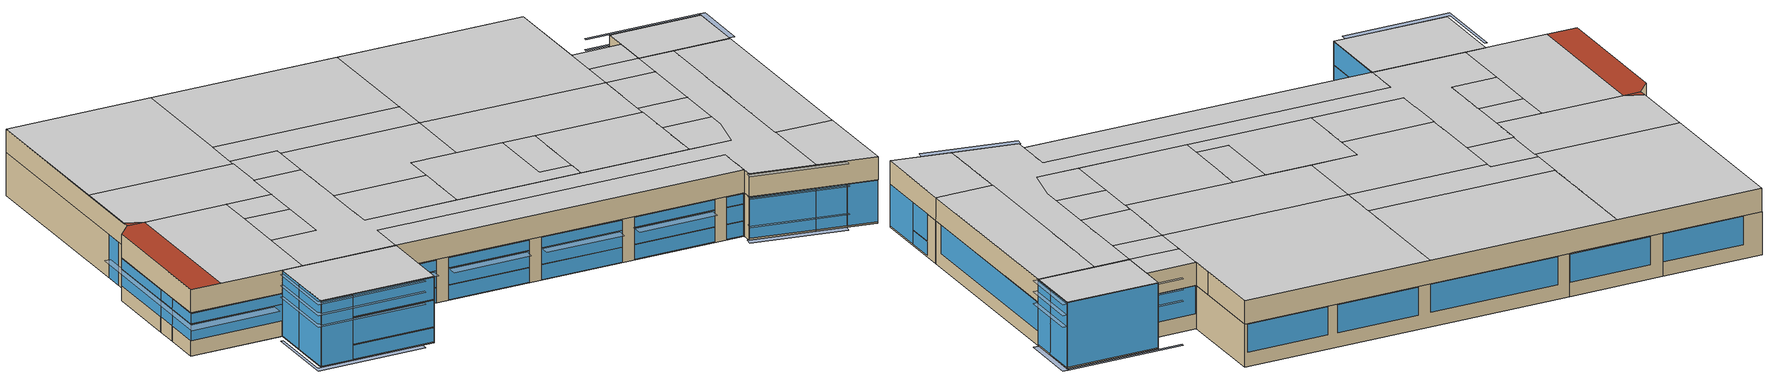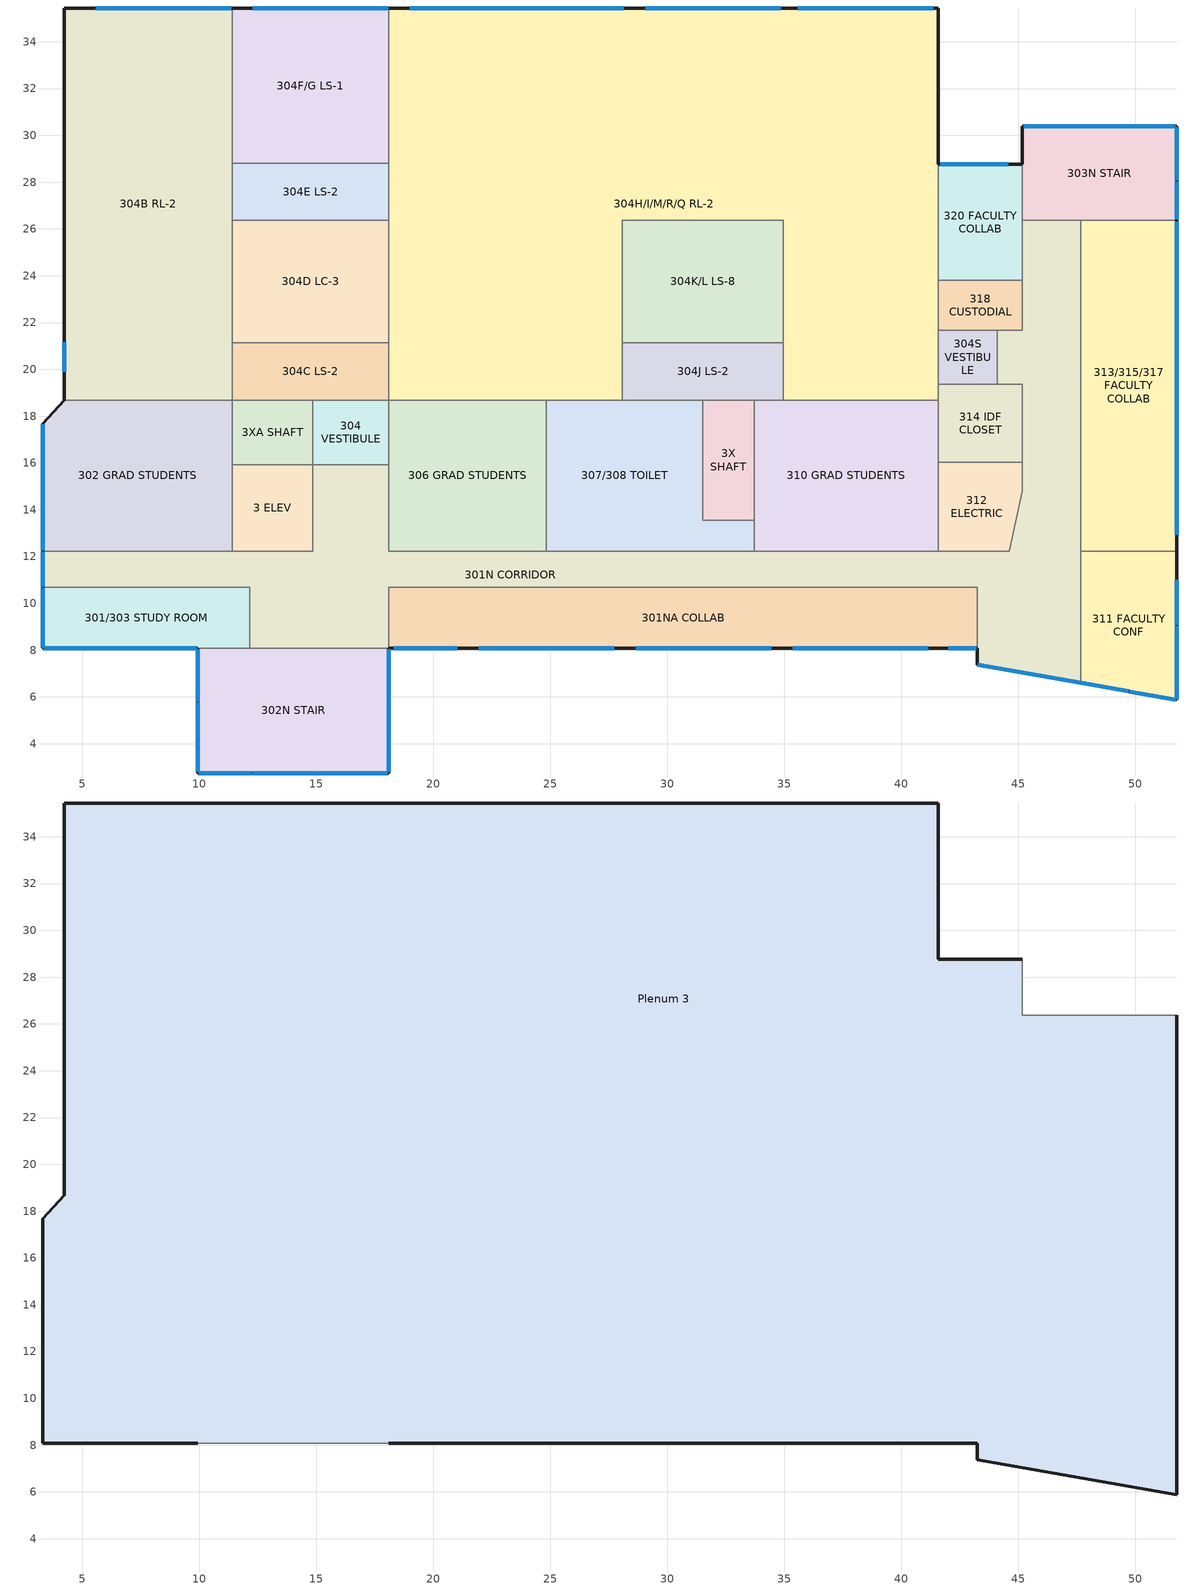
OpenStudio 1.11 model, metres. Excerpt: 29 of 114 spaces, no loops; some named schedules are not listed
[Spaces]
302N STAIR
 floor to 202N STAIR: 9.93,8.09 18.11,8.09 18.11,2.75 9.93,2.75 z9.96
 wall outside: 9.93,8.09 9.93,2.75 18.11,2.75 18.11,8.09 z9.96:14.63
 wall to 301N CORRIDOR: 18.11,8.09 12.17,8.09 z9.96:13
 wall to 301/303 STUDY ROOM: 12.17,8.09 9.93,8.09 z9.96:13
 wall to Plenum 3: 18.11,8.09 9.93,8.09 z13:14.63
 window: 9.93,5.75 9.93,2.8 / 9.98,2.75 12.22,2.75 z10.01:14.58; 18.11,2.8 18.11,8.04 / 12.27,2.75 18.06,2.75 z11.07:12.95
 window (GL-2 Curtain Wall -Frit): 12.27,2.75 18.06,2.75 / 18.11,2.8 18.11,8.04 z10.01:11.02; 18.11,2.8 18.11,8.04 / 12.27,2.75 18.06,2.75 z13:14.58; 9.93,8.04 9.93,5.8 z10.01:14.58
 ceiling to 402N STAIR: 18.11,2.75 18.11,8.09 9.93,8.09 9.93,2.75 z14.63
311 FACULTY CONF
 floor to Plenum 2: 51.77,12.24 51.77,5.88 47.68,6.6 47.68,12.24 z9.96
 wall outside: 47.68,6.6 51.77,5.88 51.77,12.24 z9.96:13
 wall to 313/315/317 FACULTY COLLAB: 51.77,12.24 47.68,12.24 z9.96:13
 wall to 301N CORRIDOR: 47.68,12.24 47.68,6.6 z9.96:13
 window (GL-2 Curtain Wall -Frit): 51.77,5.9 51.77,9.03 z10.06:12.98; 51.77,9.08 51.77,11.01 z10.06:11.02; 49.77,6.23 51.74,5.88 z10.07:12.98
 window: 47.68,6.6 49.72,6.24 z10.07:12.98; 51.77,9.08 51.77,11.01 z11.07:12.98
301/303 STUDY ROOM
 floor to Plenum 2: 12.17,10.68 12.17,8.09 3.33,8.09 3.33,10.68 z9.96
 wall outside: 3.33,10.68 3.33,8.09 9.93,8.09 z9.96:13
 wall to 301N CORRIDOR: 12.17,8.09 12.17,10.68 3.33,10.68 z9.96:13
 window: 3.36,8.09 9.9,8.09 / 3.33,10.65 3.33,8.11 z11.05:12.22
 window (GL-2 Curtain Wall -Frit): 3.36,8.09 9.9,8.09 / 3.33,10.65 3.33,8.11 z12.24:12.95
301N CORRIDOR
 floor to Plenum 2: 18.11,15.93 18.11,12.24 43.26,12.24 43.26,10.68 18.11,10.68 18.11,8.09 12.17,8.09 12.17,10.68 3.33,10.68 3.33,12.24 14.85,12.24 14.85,15.93 z9.96; 47.68,26.38 47.68,6.6 43.26,7.38 43.26,12.24 44.63,12.24 45.18,14.8 45.18,19.37 44.11,19.37 44.11,21.68 45.18,21.68 45.18,26.38 z9.96
 wall outside: 43.26,8.09 43.26,7.38 47.68,6.6 / 3.33,12.24 3.33,10.68 z9.96:13
 wall to 303N STAIR: 47.68,26.38 45.18,26.38 z9.96:13
 wall to 313/315/317 FACULTY COLLAB: 47.68,12.24 47.68,26.38 z9.96:13
 wall to 301NA COLLAB: 18.11,8.09 18.11,10.68 43.26,10.68 43.26,8.09 z9.96:13
 wall to 3 ELEV: 14.85,15.93 14.85,12.24 11.41,12.24 z9.96:13
 wall to 304 VESTIBULE: 18.11,15.93 14.85,15.93 z9.96:13
 wall to 306 GRAD STUDENTS: 24.84,12.24 18.11,12.24 18.11,15.93 z9.96:13
 wall to 307/308 TOILET: 33.72,12.24 24.84,12.24 z9.96:13
 wall to 312 ELECTRIC: 45.18,16.02 45.18,14.8 44.63,12.24 41.58,12.24 z9.96:13
 wall to 314 IDF CLOSET: 44.11,19.37 45.18,19.37 45.18,16.02 z9.96:13
 wall to 304S VESTIBULE: 44.11,21.68 44.11,19.37 z9.96:13
 wall to 320 FACULTY COLLAB: 45.18,26.38 45.18,23.81 z9.96:13
 wall to 318 CUSTODIAL: 45.18,23.81 45.18,21.68 44.11,21.68 z9.96:13
 wall to 302 GRAD STUDENTS: 11.41,12.24 3.33,12.24 z9.96:13
 wall to 310 GRAD STUDENTS: 41.58,12.24 33.72,12.24 z9.96:13
 window: 43.28,7.37 47.68,6.6 z10.07:12.98; 3.33,12.21 3.33,10.71 z11.05:12.22
 window (GL-2 Curtain Wall -Frit): 3.33,12.21 3.33,10.71 z12.24:12.95
301NA COLLAB
 floor to Plenum 2: 43.26,10.68 43.26,8.09 18.11,8.09 18.11,10.68 z9.96
 wall outside: 18.11,8.09 43.26,8.09 z9.96:13
 window (GL-2 Curtain Wall -Frit): 18.32,8.09 21.03,8.09 / 21.95,8.09 27.74,8.09 / 28.65,8.09 34.45,8.09 / 35.36,8.09 41.15,8.09 / 42.01,8.09 43.2,8.09 z9.98:11.02; 18.32,8.09 21.03,8.09 / 21.95,8.09 27.74,8.09 / 28.65,8.09 34.45,8.09 / 35.36,8.09 41.15,8.09 / 42.01,8.09 43.2,8.09 z12.24:12.95
 window: 42.01,8.09 43.2,8.09 / 35.36,8.09 41.15,8.09 / 28.65,8.09 34.45,8.09 / 21.95,8.09 27.74,8.09 / 18.32,8.09 21.03,8.09 z11.05:12.22
302 GRAD STUDENTS
 floor to Plenum 2: 11.41,18.69 11.41,12.24 3.33,12.24 3.33,17.69 4.24,18.69 z9.96
 wall outside: 4.24,18.69 3.33,17.69 3.33,12.24 z9.96:13
 wall to 304B RL-2: 11.41,18.69 4.24,18.69 z9.96:13
 wall to 3 ELEV: 11.41,12.24 11.41,15.93 z9.96:13
 wall to 3XA SHAFT: 11.41,15.93 11.41,18.69 z9.96:13
 window (GL-2 Curtain Wall -Frit): 3.33,17.65 3.33,12.26 z12.24:12.95
 window: 3.33,17.65 3.33,12.26 z11.05:12.22
3 ELEV
 floor to Plenum 2: 11.41,15.93 14.85,15.93 14.85,12.24 11.41,12.24 z9.96
 wall to 3XA SHAFT: 14.85,15.93 11.41,15.93 z9.96:13
306 GRAD STUDENTS
 floor to Plenum 2: 24.84,18.69 24.84,12.24 18.11,12.24 18.11,18.69 z9.96
 wall to 304 VESTIBULE: 18.11,18.69 18.11,15.93 z9.96:13
 wall to 304H/I/M/R/Q RL-2: 24.84,18.69 18.11,18.69 z9.96:13
 wall to 307/308 TOILET: 24.84,12.24 24.84,18.69 z9.96:13
307/308 TOILET
 floor to Plenum 2: 31.52,18.69 31.52,13.56 33.72,13.56 33.72,12.24 24.84,12.24 24.84,18.69 z9.96
 wall to 3X SHAFT: 33.72,13.56 31.52,13.56 31.52,18.69 z9.96:13
 wall to 310 GRAD STUDENTS: 33.72,12.24 33.72,13.56 z9.96:13
 wall to 304J LS-2: 31.52,18.69 28.08,18.69 z9.96:13
 wall to 304H/I/M/R/Q RL-2: 28.08,18.69 24.84,18.69 z9.96:13
3X SHAFT
 floor to Plenum 2: 33.72,18.69 33.72,13.56 31.52,13.56 31.52,18.69 z9.96
 wall to 304J LS-2: 33.72,18.69 31.52,18.69 z9.96:13
 wall to 310 GRAD STUDENTS: 33.72,13.56 33.72,18.69 z9.96:13
310 GRAD STUDENTS
 floor to Plenum 2: 41.58,18.69 41.58,12.24 33.72,12.24 33.72,18.69 z9.96
 wall to 304J LS-2: 34.97,18.69 33.72,18.69 z9.96:13
 wall to 312 ELECTRIC: 41.58,12.24 41.58,16.02 z9.96:13
 wall to 304H/I/M/R/Q RL-2: 41.58,18.69 34.97,18.69 z9.96:13
 wall to 314 IDF CLOSET: 41.58,16.02 41.58,18.69 z9.96:13
313/315/317 FACULTY COLLAB
 floor to Plenum 2: 51.77,26.38 51.77,12.24 47.68,12.24 47.68,26.38 z9.96
 wall outside: 51.77,12.24 51.77,26.38 z9.96:13
 wall to 303N STAIR: 51.77,26.38 47.68,26.38 z9.96:13
 window: 51.77,12.94 51.77,26.32 z10.97:12.95
304 VESTIBULE
 floor to Plenum 2: 18.11,18.69 18.11,15.93 14.85,15.93 14.85,18.69 z9.96
 wall to 304C LS-2: 18.11,18.69 14.85,18.69 z9.96:13
 wall to 3XA SHAFT: 14.85,18.69 14.85,15.93 z9.96:13
304B RL-2
 floor to Plenum 2: 11.41,35.44 11.41,18.69 4.24,18.69 4.24,35.44 z9.96
 wall outside: 11.41,35.44 4.24,35.44 4.24,18.69 z9.96:13
 wall to 304F/G LS-1: 11.41,28.8 11.41,35.44 z9.96:13
 wall to 304E LS-2: 11.41,26.38 11.41,28.8 z9.96:13
 wall to 304D LC-3: 11.41,21.14 11.41,26.38 z9.96:13
 wall to 304C LS-2: 11.41,18.69 11.41,21.14 z9.96:13
 window: 4.24,21.16 4.24,19.91 z9.97:12.99
 window (GL-1A Curtain Wall -North): 11.38,35.44 5.59,35.44 z10.97:12.95
304C LS-2
 floor to Plenum 2: 18.11,21.14 18.11,18.69 11.41,18.69 11.41,21.14 z9.96
 wall to 304H/I/M/R/Q RL-2: 18.11,18.69 18.11,21.14 z9.96:13
 wall to 3XA SHAFT: 11.41,18.69 14.85,18.69 z9.96:13
 wall to 304D LC-3: 18.11,21.14 11.41,21.14 z9.96:13
304J LS-2
 floor to Plenum 2: 34.97,21.14 34.97,18.69 28.08,18.69 28.08,21.14 z9.96
 wall to 304H/I/M/R/Q RL-2: 34.97,18.69 34.97,21.14 / 28.08,21.14 28.08,18.69 z9.96:13
 wall to 304K/L LS-8: 34.97,21.14 28.08,21.14 z9.96:13
304D LC-3
 floor to Plenum 2: 18.11,26.38 18.11,21.14 11.41,21.14 11.41,26.38 z9.96
 wall to 304E LS-2: 18.11,26.38 11.41,26.38 z9.96:13
 wall to 304H/I/M/R/Q RL-2: 18.11,21.14 18.11,22.06 18.11,26.38 z9.96:13
304K/L LS-8
 floor to Plenum 2: 34.97,26.38 34.97,21.14 28.08,21.14 28.08,26.38 z9.96
 wall to 304H/I/M/R/Q RL-2: 34.97,21.14 34.97,26.38 28.08,26.38 28.08,21.14 z9.96:13
304E LS-2
 floor to Plenum 2: 18.11,28.8 18.11,26.38 11.41,26.38 11.41,28.8 z9.96
 wall to 304H/I/M/R/Q RL-2: 18.11,26.38 18.11,28.8 z9.96:13
 wall to 304F/G LS-1: 18.11,28.8 11.41,28.8 z9.96:13
303N STAIR
 floor to 203N STAIR: 51.77,30.39 51.77,26.38 45.18,26.38 45.18,30.39 z9.96
 wall outside: 51.77,26.38 51.77,30.39 45.18,30.39 45.18,28.76 z9.96:14.63
 wall to Plenum 3: 45.18,28.76 45.18,26.38 51.77,26.38 z13:14.63
 wall to 320 FACULTY COLLAB: 45.18,28.76 45.18,26.38 z9.96:13
 window: 51.72,30.39 45.23,30.39 / 51.77,28.08 51.77,30.34 z10.06:14.58
 window (GL-2 Curtain Wall -Frit): 51.77,26.41 51.77,28.03 z10.06:14.58
 ceiling to 403N STAIR: 51.77,26.38 51.77,30.39 45.18,30.39 45.18,26.38 z14.63
304F/G LS-1
 floor to Plenum 2: 18.11,35.44 18.11,28.8 11.41,28.8 11.41,35.44 z9.96
 wall outside: 18.11,35.44 11.41,35.44 z9.96:13
 wall to 304H/I/M/R/Q RL-2: 18.11,28.8 18.11,35.44 z9.96:13
 window (GL-1A Curtain Wall -North): 18.09,35.44 12.3,35.44 z10.97:12.95
304H/I/M/R/Q RL-2
 floor to Plenum 2: 41.58,35.44 41.58,18.69 34.97,18.69 34.97,26.38 28.08,26.38 28.08,18.69 18.11,18.69 18.11,35.44 z9.96
 wall outside: 41.58,28.76 41.58,35.44 18.11,35.44 z9.96:13
 wall to 320 FACULTY COLLAB: 41.58,23.81 41.58,28.76 z9.96:13
 wall to 318 CUSTODIAL: 41.58,21.68 41.58,23.81 z9.96:13
 wall to 304S VESTIBULE: 41.58,19.37 41.58,21.68 z9.96:13
 wall to 314 IDF CLOSET: 41.58,18.69 41.58,19.37 z9.96:13
 window (GL-1A Curtain Wall -North): 41.37,35.44 35.58,35.44 z10.96:12.94; 34.85,35.44 29.06,35.44 / 28.14,35.44 19,35.44 z10.97:12.95
320 FACULTY COLLAB
 floor to Plenum 2: 45.18,28.76 45.18,23.81 41.58,23.81 41.58,28.76 z9.96
 wall outside: 45.18,28.76 41.58,28.76 z9.96:13
 wall to 318 CUSTODIAL: 41.58,23.81 45.18,23.81 z9.96:13
 window (GL-1A Curtain Wall -North): 44.57,28.76 41.68,28.76 z11.02:12.99
314 IDF CLOSET
 floor to Plenum 2: 45.18,19.37 45.18,16.02 41.58,16.02 41.58,19.37 z9.96
 wall to 312 ELECTRIC: 41.58,16.02 45.18,16.02 z9.96:13
 wall to 304S VESTIBULE: 44.11,19.37 41.58,19.37 z9.96:13
318 CUSTODIAL
 floor to Plenum 2: 45.18,23.81 45.18,21.68 41.58,21.68 41.58,23.81 z9.96
 wall to 304S VESTIBULE: 41.58,21.68 44.11,21.68 z9.96:13
304S VESTIBULE
 floor to Plenum 2 (ExtSlabCarpet 4in ClimateZone 1-8): 44.11,21.68 44.11,19.37 41.58,19.37 41.58,21.68 z9.96
312 ELECTRIC
 floor to Plenum 2: 45.18,16.02 45.18,14.8 44.63,12.24 41.58,12.24 41.58,16.02 z9.96
3XA SHAFT
 floor to Plenum 2: 14.85,18.69 14.85,15.93 11.41,15.93 11.41,18.69 z9.96
Plenum 3
 floor to 301/303 STUDY ROOM: 12.17,10.68 12.17,8.09 3.33,8.09 3.33,10.68 z13
 floor to 318 CUSTODIAL: 45.18,23.81 45.18,21.68 41.58,21.68 41.58,23.81 z13
 floor to 302 GRAD STUDENTS: 11.41,18.69 11.41,12.24 3.33,12.24 3.33,17.69 4.24,18.69 z13
 floor to 306 GRAD STUDENTS: 24.84,18.69 24.84,12.24 18.11,12.24 18.11,18.69 z13
 floor to 301N CORRIDOR: 47.68,26.38 47.68,6.6 43.26,7.38 43.26,10.68 18.11,10.68 18.11,8.09 12.17,8.09 12.17,10.68 3.33,10.68 3.33,12.24 14.85,12.24 14.85,15.93 18.11,15.93 18.11,12.24 44.63,12.24 45.18,14.8 45.18,19.37 44.11,19.37 44.11,21.68 45.18,21.68 45.18,26.38 z13
 floor to 310 GRAD STUDENTS: 41.58,18.69 41.58,12.24 33.72,12.24 33.72,18.69 z13
 floor to 304E LS-2: 18.11,28.8 18.11,26.38 11.41,26.38 11.41,28.8 z13
 floor to 3XA SHAFT: 14.85,18.69 14.85,15.93 11.41,15.93 11.41,18.69 z13
 floor to 304C LS-2: 18.11,21.14 18.11,18.69 11.41,18.69 11.41,21.14 z13
 floor to 304F/G LS-1: 11.41,35.44 18.11,35.44 18.11,28.8 11.41,28.8 z13
 floor to 301NA COLLAB: 43.26,10.68 43.26,8.09 18.11,8.09 18.11,10.68 z13
 floor to 304S VESTIBULE: 44.11,21.68 44.11,19.37 41.58,19.37 41.58,21.68 z13
 floor to 314 IDF CLOSET: 45.18,19.37 45.18,16.02 41.58,16.02 41.58,19.37 z13
 floor to 304H/I/M/R/Q RL-2: 41.58,35.44 41.58,18.69 34.97,18.69 34.97,26.38 28.08,26.38 28.08,18.69 18.11,18.69 18.11,35.44 z13
 floor to 3X SHAFT: 33.72,18.69 33.72,13.56 31.52,13.56 31.52,18.69 z13
 floor to 311 FACULTY CONF: 51.77,12.24 51.77,5.88 47.68,6.6 47.68,12.24 z13
 floor to 304K/L LS-8: 34.97,26.38 34.97,21.14 28.08,21.14 28.08,26.38 z13
 floor to 320 FACULTY COLLAB: 45.18,28.76 45.18,23.81 41.58,23.81 41.58,28.76 z13
 floor to 304B RL-2: 11.41,35.44 11.41,18.69 4.24,18.69 4.24,35.44 z13
 floor to 307/308 TOILET: 31.52,18.69 31.52,13.56 33.72,13.56 33.72,12.24 24.84,12.24 24.84,18.69 z13
 floor to 304D LC-3: 18.11,26.38 18.11,21.14 11.41,21.14 11.41,26.38 z13
 floor to 312 ELECTRIC: 45.18,16.02 45.18,14.8 44.63,12.24 41.58,12.24 41.58,16.02 z13
 floor to 304J LS-2: 34.97,21.14 34.97,18.69 28.08,18.69 28.08,21.14 z13
 floor to 313/315/317 FACULTY COLLAB: 51.77,26.38 51.77,12.24 47.68,12.24 47.68,26.38 z13
 floor to 304 VESTIBULE: 18.11,18.69 18.11,15.93 14.85,15.93 14.85,18.69 z13
 floor to 3 ELEV: 14.85,15.93 14.85,12.24 11.41,12.24 11.41,15.93 z13
 wall outside: 18.11,8.09 43.26,8.09 43.26,7.38 51.77,5.88 51.77,12.24 51.77,26.38 / 45.18,28.76 41.58,28.76 41.58,30.39 41.58,35.44 4.24,35.44 4.24,18.69 3.33,17.69 3.33,8.09 9.93,8.09 z13:14.63
 ceiling to 401A COLLABORATION: 43.26,8.09 43.26,10.68 18.11,10.68 18.11,8.09 z14.63
 ceiling to 404B/D/E LS-3: 28.17,26.85 28.17,35.44 14.68,35.44 14.68,26.85 z14.63
 ceiling to 402 GRAD STUDENTS: 14.68,18.69 14.68,24.04 4.24,24.04 4.24,19.19 5.53,18.69 z14.63
 ceiling to 411 FACULTY CONFERENCE: 51.77,5.88 51.77,12.24 47.68,12.24 47.68,6.6 z14.63
 ceiling to 4 ELEV: 14.68,12.46 14.68,16.15 11.41,16.15 11.41,12.46 z14.63
 ceiling to 401N CORRIDOR: 47.68,6.6 47.68,26.38 45.18,26.38 45.18,15.03 44.63,12.46 18.11,12.46 18.11,21.14 14.68,21.14 14.68,12.46 11.41,12.46 11.41,8.09 18.11,8.09 18.11,10.68 43.26,10.68 43.26,7.38 z14.63
 ceiling to 4XX SHAFT: 45.18,19.6 45.18,24.04 41.58,24.04 41.58,19.6 z14.63
 ceiling to 406 KITCHENETTE: 24.82,12.46 24.82,16.69 18.11,16.69 18.11,12.46 z14.63
 ceiling to 4XA SHAFT: 14.68,16.15 14.68,18.69 11.41,18.69 11.41,16.15 z14.63
 ceiling to 409 WORK ROOM: 41.58,12.46 41.58,18.92 33.79,18.92 33.79,12.46 z14.63
 ceiling to 401 MULTIPURPOSE ROOM: 5.53,8.09 11.41,8.09 11.41,18.69 5.53,18.69 z14.63
 ceiling to 548/49/52 FACULTY COLLABORATION: 51.77,12.24 51.77,26.38 47.68,26.38 47.68,12.24 z14.63
 ceiling to 404K VESTIBULE: 45.18,24.04 45.18,26.38 41.58,26.38 41.58,24.04 z14.63
 ceiling to 407/408 TOILET: 33.79,12.46 33.79,13.79 31.44,13.79 31.44,18.92 24.82,18.92 24.82,12.46 z14.63
 ceiling to 414 IDF CLOSET: 45.18,16.25 45.18,19.6 41.58,19.6 41.58,16.25 z14.63
 ceiling to 404 VESTIBULE: 18.11,21.14 18.11,24.47 14.68,24.47 14.68,21.14 z14.63
 ceiling to 404C LS-2: 28.17,24.04 28.17,26.85 14.68,26.85 14.68,24.47 18.11,24.47 18.11,24.04 z14.63
 ceiling to 404A LAB: 14.68,24.04 14.68,35.44 4.24,35.44 4.24,24.04 z14.63
 ceiling to 404F/H/405 LS-4/5/6: 24.82,16.69 24.82,18.92 28.17,18.92 28.17,24.04 18.11,24.04 18.11,16.69 z14.63
 ceiling to 4XB SHAFT: 33.79,13.79 33.79,18.92 31.44,18.92 31.44,13.79 z14.63
 ceiling to 404I/J RL-3: 41.58,24.04 41.58,35.44 28.17,35.44 28.17,24.04 z14.63
 ceiling to 409B GRAD STUDENTS: 41.58,18.92 41.58,24.04 28.17,24.04 28.17,18.92 z14.63
 ceiling to 412 ELECTRIC: 44.63,12.46 45.18,15.03 45.18,16.25 41.58,16.25 41.58,12.46 z14.63
 ceiling to 403N STAIR: 45.18,26.38 45.18,28.76 41.58,28.76 41.58,26.38 z14.63
 roof outside: 5.53,18.69 4.24,19.19 4.24,18.69 z14.63; 3.33,8.09 5.53,8.09 5.53,18.69 4.24,18.69 3.33,17.69 z14.63
shading: 17.26,2.28 17.26,2.71 9.68,2.71 9.68,7.47 9.49,7.47 9.49,2.28 z9.96; 17.26,2.28 17.26,2.71 9.68,2.71 9.68,7.47 9.49,7.47 9.49,2.28 z13.04; 17.26,2.28 17.26,2.71 9.68,2.71 9.68,7.47 9.49,7.47 9.49,2.28 z13.87; 17.26,2.28 17.26,2.71 9.68,2.71 9.68,7.47 9.49,7.47 9.49,2.28 z14.63; 20.73,7.18 20.73,8.07 18.21,8.07 18.21,7.18 z12.29; 27.43,7.18 27.43,8.07 21.85,8.07 21.85,7.18 z12.29; 40.85,7.18 40.85,8.07 35.26,8.07 35.26,7.18 z12.29; 34.14,7.18 34.14,8.07 28.55,8.07 28.55,7.18 z12.29; 49.62,5.77 49.7,6.23 43.13,7.39 43.05,6.93 z14.63; 49.68,5.76 49.76,6.22 43.19,7.38 43.11,6.92 z13.04; 49.68,5.76 49.76,6.22 43.19,7.38 43.11,6.92 z11.06; 49.62,5.77 49.7,6.23 43.13,7.39 43.05,6.93 z9.96; 52.17,26.46 52.17,30.6 51.78,30.6 51.78,26.46 z9.96; 52.17,26.46 52.17,30.6 51.78,30.6 51.78,26.46 z13.04; 52.17,26.46 52.17,30.6 51.78,30.6 51.78,26.46 z13.87; 52.17,26.46 52.17,30.6 51.78,30.6 51.78,26.46 z14.63; 51.78,30.45 51.78,30.6 43.49,30.6 43.49,30.45 z14.63; 51.78,30.45 51.78,30.6 43.49,30.6 43.49,30.45 z13.87; 51.78,30.45 51.78,30.6 43.49,30.6 43.49,30.45 z13.04; 51.78,30.45 51.78,30.6 43.49,30.6 43.49,30.45 z9.96; 2.84,7.05 9.2,7.05 9.2,8 3.27,8 3.27,19.09 2.84,19.09 z12.29
[Building]
Building 1: Space Type=OpenOffice - CZ4-8; Default Construction Set=CSU Construction Sets 1
[ClimateZones]
Climate Zone Institution Name 1=ASHRAE; Climate Zone Document Name 1=ANSI/ASHRAE Standard 169; Climate Zone Document Year 1=2006; Climate Zone Value 1=5B; Climate Zone Institution Name 2=CEC; Climate Zone Document Name 2=California Climate Zone Descriptions; Climate Zone Document Year 2=1995
[Site]
Fort Collins  Awos: Latitude {deg}=40.45; Longitude {deg}=-105.02; Time Zone {hr}=-7; Elevation {m}=1529
[SizingPeriod:DesignDay] Barometric Pressure {Pa}=84255; Sky Clearness=0; Rain Indicator=0; Snow Indicator=0; Day of Month=21; Daylight Saving Time Indicator=0; Humidity Indicating Type=Wetbulb; Dry-Bulb Temperature Range Modifier Type=DefaultMultipliers
Name | Maximum Dry-Bulb Temperature {C} | Daily Dry-Bulb Temperature Range {deltaC} | Humidity Indicating Conditions at Maximum Dry-Bulb | Wind Speed {m/s} | Wind Direction {deg} | Month | Day Type | Solar Model Indicator | ASHRAE Taub | ASHRAE Taud
Fort Collins  Awos Ann Clg .4% Condns WB=>MDB | 36.67 | 15.7 | 18.2 | 4.1 | 150 | 7 | SummerDesignDay | ASHRAETau | 0.431 | 2.008
Fort Collins  Awos Ann Htg 99.6% Condns DB | -20.56 | 0 | -20.56 | 2.2 | 70 | 1 | WinterDesignDay | ASHRAEClearSky
[Construction]
ExtSlabCarpet 4in ClimateZone 1-8: MAT-CC05 4 HW CONCRETE, CP02 CARPET PAD, Floor Insulation
Interior Floor: F16 Acoustic tile, F05 Ceiling air space resistance, M11 100mm lightweight concrete
Interior Wall: G01a 19mm gypsum board, F04 Wall air space resistance, G01a 19mm gypsum board
Interior Ceiling: M11 100mm lightweight concrete, F05 Ceiling air space resistance, F16 Acoustic tile
Exterior Door: F08 Metal surface, I01 25mm insulation board
Interior Window: Clear 3mm
Interior Door; Interior Partition: G05 25mm wood
Roof R-30: Roof Membrane 1, Roof Insulation [24], Metal Decking 1
Above-Grade Exterior Wall: Limestone Marble or Granite - 1/2 in. - 180 lb/ft3, F04 Wall air space resistance 1, Cellular Polyisocyanurate - Gaspermeable Facers - 2 1/2 in., 1/2IN Gypsum, 1/2IN Gypsum
Exposed Floor: Floor Insulation, 8IN Concrete HW, CP02 CARPET PAD
GL-1A Curtain Wall -North: GL-1A Aluminum Curtain Wall
GL-1B Curtain Wall -SouthEastWest: GL-1B Aluminum Curtain Wall
GL-2 Curtain Wall -Frit: GL-2 Aluminum Curtain Wall
[Material]
Name | Roughness | Thickness {m} | Conductivity {W/m-K} | Density {kg/m3} | Specific Heat {J/kg-K} | Thermal Absorptance | Solar Absorptance | Visible Absorptance
MAT-CC05 4 HW CONCRETE | Rough | 0.1016 | 1.311 | 2240 | 836.8 | 0.9 | 0.85 | 0.85
8IN Concrete HW | MediumRough | 0.2033 | 1.7296 | 2243 | 837 | 0.9 | 0.65 | 0.65
1/2IN Gypsum | Smooth | 0.0127 | 0.16 | 784.9 | 830 | 0.9 | 0.4 | 0.4
F16 Acoustic tile | MediumSmooth | 0.0191 | 0.06 | 368 | 590 | 0.9 | 0.3 | 0.3
M11 100mm lightweight concrete | MediumRough | 0.1016 | 0.53 | 1280 | 840 | 0.9 | 0.5 | 0.5
G01a 19mm gypsum board | MediumSmooth | 0.019 | 0.16 | 800 | 1090 | 0.9 | 0.4 | 0.4
F08 Metal surface | Smooth | 0.0008 | 45.28 | 7824 | 500 | 0.9 | 0.7 | 0.7
I01 25mm insulation board | MediumRough | 0.0254 | 0.03 | 43 | 1210 | 0.9 | 0.6 | 0.6
G05 25mm wood | MediumSmooth | 0.0254 | 0.15 | 608 | 1630 | 0.9 | 0.5 | 0.5
Roof Insulation [24] | MediumRough | 0.255778 | 0.049 | 265 | 836.8 | 0.9 | 0.7 | 0.7
Roof Membrane 1 | VeryRough | 0.0095 | 0.16 | 1121.29 | 1460 | 0.9 | 0.7 | 0.7
Metal Decking 1 | MediumSmooth | 0.001524 | 45.006 | 7680 | 418.4 | 0.9 | 0.7 | 0.3
Cellular Polyisocyanurate - Gaspermeable Facers - 2 1/2 in. | Rough | 0.09144 | 0.0245 | 32 | 920
Limestone Marble or Granite - 1/2 in. - 180 lb/ft3 | MediumRough | 0.0127 | 4.3 | 2883.323 | 790 | 0.9
Floor Insulation | MediumRough | 0.14 | 0.035 | 265 | 836.8 | 0.9 | 0.7 | 0.7
[Material:NoMass]
CP02 CARPET PAD: Roughness=Smooth; Thermal Resistance {m2-K/W}=0.1; Thermal Absorptance=0.9; Solar Absorptance=0.8; Visible Absorptance=0.8
[Material:AirGap]
Name | Thermal Resistance {m2-K/W}
F05 Ceiling air space resistance | 0.18
F04 Wall air space resistance; F04 Wall air space resistance 1 | 0.15
[WindowMaterial:Glazing]
Clear 3mm: Optical Data Type=SpectralAverage; Thickness {m}=0.003; Solar Transmittance at Normal Incidence=0.837; Front Side Solar Reflectance at Normal Incidence=0.075; Back Side Solar Reflectance at Normal Incidence=0; Visible Transmittance at Normal Incidence=0.898; Front Side Visible Reflectance at Normal Incidence=0.081; Back Side Visible Reflectance at Normal Incidence=0; Infrared Transmittance at Normal Incidence=0; Front Side Infrared Hemispherical Emissivity=0.84; Back Side Infrared Hemispherical Emissivity=0.84; Conductivity {W/m-K}=0.9; Dirt Correction Factor for Solar and Visible Transmittance=1; Solar Diffusing=No
[DefaultConstructionSet]
CSU Construction Sets 1: Default Exterior Surface Constructions=Default Surface Constructions 13; Default Interior Surface Constructions=Default Surface Constructions 14; Default Ground Contact Surface Constructions=Default Surface Constructions 15; Default Exterior SubSurface Constructions=Default Sub Surface Constructions 11; Default Interior SubSurface Constructions=Default Sub Surface Constructions 10; Interior Partition Construction=Interior Partition
[DefaultSurfaceConstructions]
Name | Floor Construction | Wall Construction | Roof Ceiling Construction
Default Surface Constructions 13 | Exposed Floor | Above-Grade Exterior Wall | Roof R-30
Default Surface Constructions 14 | Interior Floor | Interior Wall | Interior Ceiling
Default Surface Constructions 15 | ExtSlabCarpet 4in ClimateZone 1-8 | ExtSlabCarpet 4in ClimateZone 1-8 | ExtSlabCarpet 4in ClimateZone 1-8
[DefaultSubSurfaceConstructions]
Name | Fixed Window Construction | Operable Window Construction | Door Construction | Tubular Daylight Dome Construction | Tubular Daylight Diffuser Construction
Default Sub Surface Constructions 10 | Interior Window | Interior Window | Interior Door
Default Sub Surface Constructions 11 | GL-1B Curtain Wall -SouthEastWest | GL-1B Curtain Wall -SouthEastWest | Exterior Door | Interior Window | Interior Window
[WindowMaterial:SimpleGlazingSystem] U-Factor {W/m2-K}=2.42462
Name | Solar Heat Gain Coefficient | Visible Transmittance
GL-1A Aluminum Curtain Wall | 0.22 | 0.38
GL-1B Aluminum Curtain Wall | 0.3 | 0.48
GL-2 Aluminum Curtain Wall | 0.2 | 0.2
[DesignSpecification:OutdoorAir]
189.1-2009 - Office - ClosedOffice - CZ4-8 Ventilation; 189.1-2009 - Office - Conference - CZ4-8 Ventilation; 189.1-2009 - Office - OpenOffice - CZ4-8 Ventilation: Outdoor Air Method=Sum; Outdoor Air Flow per Person {m3/s-person}=0.00943895
189.1-2009 - Office - Corridor - CZ4-8 Ventilation; 189.1-2009 - Office - Stair - CZ4-8 Ventilation; 189.1-2009 - Office - Storage - CZ4-8 Ventilation: Outdoor Air Method=Sum; Outdoor Air Flow per Floor Area {m3/s-m2}=0.000254
189.1-2009 - Office - Restroom - CZ4-8 Ventilation: Outdoor Air Method=Sum; Outdoor Air Flow per Floor Area {m3/s-m2}=0.0048768
Lab Ventilation: Outdoor Air Method=Sum; Outdoor Air Flow per Person {m3/s-person}=0; Outdoor Air Flow Air Changes per Hour {1/hr}=12; Outdoor Air Flow Rate Fraction Schedule=Fume Hood Diversity Schedule
TZ: 301/303 STUDY ROOM Ventilation: Outdoor Air Flow per Floor Area {m3/s-m2}=0.00555525
TZ: 301N CORRIDOR - Plus Ventilation: Outdoor Air Flow per Floor Area {m3/s-m2}=0.000400885
TZ: 301NA COLLAB Ventilation: Outdoor Air Flow per Floor Area {m3/s-m2}=0.00549886
TZ: 302 GRAD STUDENTS Ventilation: Outdoor Air Flow per Floor Area {m3/s-m2}=0.00310656
TZ: 302N STAIR Ventilation; TZ: 303N STAIR Ventilation; TZ: 312 ELECTRIC Ventilation; TZ: 314 IDF CLOSET Ventilation; TZ: 3X SHAFT - Plus Ventilation; TZ: ELEV Ventilation: Outdoor Air Flow per Floor Area {m3/s-m2}=0
TZ: 304B RL-2 Ventilation: Outdoor Air Flow per Floor Area {m3/s-m2}=0.0226518
TZ: 304C LS-2 - Plus Ventilation: Outdoor Air Flow per Floor Area {m3/s-m2}=0.0285685
TZ: 304F/G LS-1 Ventilation: Outdoor Air Flow per Floor Area {m3/s-m2}=0.00848102
TZ: 304H/I/M/R/Q RL-2 - Plus Ventilation: Outdoor Air Flow per Floor Area {m3/s-m2}=0.0230766
TZ: 306 GRAD STUDENTS Ventilation: Outdoor Air Flow per Floor Area {m3/s-m2}=0.00190104
TZ: 307/308 TOILET Ventilation: Outdoor Air Flow per Floor Area {m3/s-m2}=0.000463442
TZ: 310 GRAD STUDENTS Ventilation: Outdoor Air Flow per Floor Area {m3/s-m2}=0.00186107
TZ: 311 FACULTY CONF Ventilation: Outdoor Air Flow per Floor Area {m3/s-m2}=0.00490663
TZ: 313/315/317 FACULTY COLLAB Ventilation: Outdoor Air Flow per Floor Area {m3/s-m2}=0.00330425
TZ: 320 FACULTY COLLAB Ventilation: Outdoor Air Flow per Floor Area {m3/s-m2}=0.0035759
[ThermostatSetpoint:DualSetpoint]
Name | Heating Setpoint Temperature Schedule | Cooling Setpoint Temperature Schedule
Zone 308 Conf SE Thermostat; Zone 311 Research Team Meetings Thermostat; Thermostat Setpoint Dual Setpoint 6; Thermostat Setpoint Dual Setpoint 9 | Conference HtgSetp | Conference ClgSetp
Zone 306 NW Stairs Thermostat; Zone 310 Stairs South Thermostat; Zone 313 Corridor Thermostat | Corridor HtgSetp | Corridor ClgSetp
Zone 303 Labs Thermostat; Zone 305 Labs Thermostat; Zone 301 Labs Thermostat; Thermostat Setpoint Dual Setpoint 15 | Lab HtgSetp | Lab ClgSetp
Zone 319 Grad Students Thermostat; Zone 325 Grad Students Thermostat; Zone 307 Faculty East Perimeter Thermostat; Zone 312 Grad Students Thermostat | Office HtgSetp | Office ClgSetp
Zone 320 Restrooms Thermostat | Restroom HtgSetp | Restroom ClgSetp
Thermostat Setpoint Dual Setpoint 18; Thermostat Setpoint Dual Setpoint 19 | Penthouse HtgSetp | Elec/IDF ClgStpt
[People:Definition] Number of People Calculation Method=People/Area; Fraction Radiant=0.3
Name | People per Space Floor Area {person/m2}
ClosedOffice - CZ4-8 People Definition; Lab People Definition | 0.0511286
Conference - CZ4-8 People Definition | 0.538196
Corridor - CZ4-8 People Definition | 0.0107639
OpenOffice - CZ4-8 People Definition | 0.0565105
Restroom - CZ4-8 People Definition | 0.107639
[ElectricEquipment:Definition] Design Level Calculation Method=Watts/Area; Fraction Radiant=0.5
Name | Watts per Space Floor Area {W/m2} | Fraction Lost
ClosedOffice - CZ4-8 Electric Equipment Definition; Conference - CZ4-8 Electric Equipment Definition; Corridor - CZ4-8 Electric Equipment Definition; OpenOffice - CZ4-8 Electric Equipment Definition | 8.07293 | 0
Elec/MechRoom - CZ4-8 Electric Equipment Definition | 2.90626
Restroom - CZ4-8 Electric Equipment Definition | 8.07293
Lab Equipment | 51.1286 | 0
[SpaceType]
Name | Default Schedule Set | Design Specification Outdoor Air Object | Standards Building Type | Standards Space Type
ClosedOffice - CZ4-8 | ClosedOffice | 189.1-2009 - Office - ClosedOffice - CZ4-8 Ventilation | Office | ClosedOffice
Conference - CZ4-8 | Conference | 189.1-2009 - Office - Conference - CZ4-8 Ventilation | Office | Conference
Corridor - CZ4-8 | Corridor | 189.1-2009 - Office - Corridor - CZ4-8 Ventilation | Office | Corridor
Elec/MechRoom - CZ4-8 | Elec/MechRoom |  | Office | Elec/MechRoom
OpenOffice - CZ4-8 | OpenOffice | 189.1-2009 - Office - OpenOffice - CZ4-8 Ventilation | Office | OpenOffice
Restroom - CZ4-8 | Restroom | 189.1-2009 - Office - Restroom - CZ4-8 Ventilation | Office | Restroom
CLOSED LAB; OPEN LAB | OpenOffice | Lab Ventilation | Hospital | Lab
PLENUM |  |  |  | Plenum
Stair - CZ4-8 | 189.1-2009 - Office - Stair - CZ4-8 Schedule Set | 189.1-2009 - Office - Stair - CZ4-8 Ventilation | Office | Stair
Storage - CZ4-8 | 189.1-2009 - Office - Storage - CZ4-8 Schedule Set | 189.1-2009 - Office - Storage - CZ4-8 Ventilation | Office | Storage
IT Room | Elec/MechRoom |  | Office | IT_Room
[DefaultScheduleSet] Infiltration Schedule=Office Infil Quarter On
Name | Number of People Schedule | People Activity Level Schedule | Lighting Schedule | Electric Equipment Schedule
ClosedOffice | Building Occupancy Schedule | Closed Office Activity | Equip-Lights | Equip-Lights
Conference | Building Occupancy Schedule | Conference Activity | Equip-Lights | Equip-Lights
Corridor | Building Occupancy Schedule | Corridor Activity | Equip-Lights | Equip-Lights
Elec/MechRoom | Building Occupancy Schedule | Elect-Mech-Misc Activity | Equip-Lights | Equip-Lights
OpenOffice | Building Occupancy Schedule | Open Office Activity | Equip-Lights | Equip-Lights
Restroom | Building Occupancy Schedule | Restroom Activity | Equip-Lights | Equip-Lights
189.1-2009 - Office - Stair - CZ4-8 Schedule Set; 189.1-2009 - Office - Storage - CZ4-8 Schedule Set |  |  | Office Bldg Light
[People] Number of People Schedule=Building Occupancy Schedule
Name | People Definition | Space or SpaceType
189.1-2009 - Office - ClosedOffice - CZ4-8 People | ClosedOffice - CZ4-8 People Definition | ClosedOffice - CZ4-8
189.1-2009 - Office - Conference - CZ4-8 People | Conference - CZ4-8 People Definition | Conference - CZ4-8
189.1-2009 - Office - Corridor - CZ4-8 People | Corridor - CZ4-8 People Definition | Corridor - CZ4-8
189.1-2009 - Office - OpenOffice - CZ4-8 People | OpenOffice - CZ4-8 People Definition | OpenOffice - CZ4-8
189.1-2009 - Office - Restroom - CZ4-8 People | Restroom - CZ4-8 People Definition | Restroom - CZ4-8
People 1 | Lab People Definition | CLOSED LAB
People 3 | Lab People Definition | OPEN LAB
[SpaceInfiltration:DesignFlowRate] Design Flow Rate Calculation Method=Flow/ExteriorArea
Name | Space or SpaceType | Flow per Exterior Surface Area {m3/s-m2} | Air Changes per Hour {1/hr}
189.1-2009 - Office - ClosedOffice - CZ4-8 Infiltration | ClosedOffice - CZ4-8 | 0.000226568
189.1-2009 - Office - Conference - CZ4-8 Infiltration | Conference - CZ4-8 | 0.000226568
189.1-2009 - Office - Corridor - CZ4-8 Infiltration | Corridor - CZ4-8 | 0.000226568
189.1-2009 - Office - Elec/MechRoom - CZ4-8 Infiltration | Elec/MechRoom - CZ4-8 | 0.000226568
189.1-2009 - Office - OpenOffice - CZ4-8 Infiltration | OpenOffice - CZ4-8 | 0.000226568
189.1-2009 - Office - Restroom - CZ4-8 Infiltration | Restroom - CZ4-8 | 0.000226568
189.1-2009 - Office - BreakRoom - CZ4-8 Infiltration | CLOSED LAB | 0.000254 | 0
189.1-2009 - Office - BreakRoom - CZ1-3 Infiltration | OPEN LAB | 0.00030226
189.1-2009 - Office - Stair - CZ4-8 Infiltration | Stair - CZ4-8 | 0.000226568
189.1-2009 - Office - Storage - CZ4-8 Infiltration | Storage - CZ4-8 | 0.000226568
189.1-2009 - Office - Elec/MechRoom - CZ4-8 Infiltration 1 | IT Room | 0.000226568
[ElectricEquipment]
Name | Electric Equipment Definition | Space or SpaceType | Schedule
189.1-2009 - Office - ClosedOffice - CZ4-8 Electric Equipment | ClosedOffice - CZ4-8 Electric Equipment Definition | ClosedOffice - CZ4-8
189.1-2009 - Office - Conference - CZ4-8 Electric Equipment | Conference - CZ4-8 Electric Equipment Definition | Conference - CZ4-8 | Equip-Lights
189.1-2009 - Office - Corridor - CZ4-8 Electric Equipment | Corridor - CZ4-8 Electric Equipment Definition | Corridor - CZ4-8 | Equip-Lights
189.1-2009 - Office - Elec/MechRoom - CZ4-8 Electric Equipment | Elec/MechRoom - CZ4-8 Electric Equipment Definition | Elec/MechRoom - CZ4-8 | Equip-Lights
189.1-2009 - Office - OpenOffice - CZ4-8 Electric Equipment | OpenOffice - CZ4-8 Electric Equipment Definition | OpenOffice - CZ4-8 | Equip-Lights
189.1-2009 - Office - Restroom - CZ4-8 Electric Equipment | Restroom - CZ4-8 Electric Equipment Definition | Restroom - CZ4-8 | Equip-Lights
Electric Equipment 1 | Lab Equipment | CLOSED LAB | Lab Equipment Schedule
Electric Equipment 2 | Lab Equipment | OPEN LAB | Lab Equipment Schedule
189.1-2009 - Office - Elec/MechRoom - CZ4-8 Electric Equipment 1 | Elec/MechRoom - CZ4-8 Electric Equipment Definition | IT Room | Equip-Lights
[Space]
Name | Space Type | Building Story | Thermal Zone | Part of Total Floor Area | Design Specification Outdoor Air Object
Plenum 3; 3X SHAFT; 3XA SHAFT | PLENUM | Building Story 3 | TZ: 3X SHAFT - Plus | No | TZ: 3X SHAFT - Plus Ventilation
302N STAIR | Stair - CZ4-8 | Building Story 3 | TZ: 302N STAIR |  | TZ: 302N STAIR Ventilation
311 FACULTY CONF | Conference - CZ4-8 | Building Story 3 | TZ: 311 FACULTY CONF |  | TZ: 311 FACULTY CONF Ventilation
301/303 STUDY ROOM | ClosedOffice - CZ4-8 | Building Story 3 | TZ: 301/303 STUDY ROOM |  | TZ: 301/303 STUDY ROOM Ventilation
301N CORRIDOR | Corridor - CZ4-8 | Building Story 3 | TZ: 301N CORRIDOR - Plus |  | TZ: 301N CORRIDOR - Plus Ventilation
301NA COLLAB | Conference - CZ4-8 | Building Story 3 | TZ: 301NA COLLAB |  | TZ: 301NA COLLAB Ventilation
302 GRAD STUDENTS |  | Building Story 3 | TZ: 302 GRAD STUDENTS |  | TZ: 302 GRAD STUDENTS Ventilation
3 ELEV | PLENUM | Building Story 3 | TZ: ELEV | No | TZ: ELEV Ventilation
306 GRAD STUDENTS | OpenOffice - CZ4-8 | Building Story 3 | TZ: 306 GRAD STUDENTS |  | TZ: 306 GRAD STUDENTS Ventilation
307/308 TOILET | Restroom - CZ4-8 | Building Story 3 | TZ: 307/308 TOILET |  | TZ: 307/308 TOILET Ventilation
310 GRAD STUDENTS | OpenOffice - CZ4-8 | Building Story 3 | TZ: 310 GRAD STUDENTS |  | TZ: 310 GRAD STUDENTS Ventilation
313/315/317 FACULTY COLLAB | ClosedOffice - CZ4-8 | Building Story 3 | TZ: 313/315/317 FACULTY COLLAB |  | TZ: 313/315/317 FACULTY COLLAB Ventilation
304 VESTIBULE | Corridor - CZ4-8 | Building Story 3 | TZ: 304C LS-2 - Plus |  | TZ: 304C LS-2 - Plus Ventilation
304B RL-2 | OPEN LAB | Building Story_LABS | TZ: 304B RL-2 |  | TZ: 304B RL-2 Ventilation
304C LS-2; 304J LS-2; 304E LS-2 | OPEN LAB | Building Story_LABS | TZ: 304C LS-2 - Plus |  | TZ: 304C LS-2 - Plus Ventilation
304D LC-3; 304K/L LS-8 | CLOSED LAB | Building Story_LABS | TZ: 304C LS-2 - Plus |  | TZ: 304C LS-2 - Plus Ventilation
303N STAIR | Stair - CZ4-8 | Building Story 3 | TZ: 303N STAIR |  | TZ: 303N STAIR Ventilation
304F/G LS-1 | CLOSED LAB | Building Story_LABS | TZ: 304F/G LS-1 |  | TZ: 304F/G LS-1 Ventilation
304H/I/M/R/Q RL-2 | OPEN LAB | Building Story_LABS | TZ: 304H/I/M/R/Q RL-2 - Plus |  | TZ: 304H/I/M/R/Q RL-2 - Plus Ventilation
320 FACULTY COLLAB | Conference - CZ4-8 | Building Story 3 | TZ: 320 FACULTY COLLAB |  | TZ: 320 FACULTY COLLAB Ventilation
314 IDF CLOSET | IT Room | Building Story 3 | TZ: 314 IDF CLOSET |  | TZ: 314 IDF CLOSET Ventilation
318 CUSTODIAL | Storage - CZ4-8 | Building Story 3 | TZ: 301N CORRIDOR - Plus |  | TZ: 301N CORRIDOR - Plus Ventilation
304S VESTIBULE | Corridor - CZ4-8 | Building Story 3 | TZ: 304H/I/M/R/Q RL-2 - Plus |  | TZ: 304H/I/M/R/Q RL-2 - Plus Ventilation
312 ELECTRIC | Elec/MechRoom - CZ4-8 | Building Story 3 | TZ: 312 ELECTRIC |  | TZ: 312 ELECTRIC Ventilation
[BuildingStory]
Name | Nominal Z Coordinate {m} | Nominal Floor to Floor Height {m}
Building Story 3 | 0 | 3.048
Building Story_LABS
[ThermalZone] Use Ideal Air Loads=No
Name | Primary Daylighting Control | Thermostat
TZ: 3X SHAFT - Plus; TZ: ELEV
TZ: 311 FACULTY CONF | Daylighting Control 19 | Zone 308 Conf SE Thermostat
TZ: 306 GRAD STUDENTS |  | Zone 319 Grad Students Thermostat
TZ: 304C LS-2 - Plus |  | Zone 303 Labs Thermostat
TZ: 310 GRAD STUDENTS |  | Zone 325 Grad Students Thermostat
TZ: 303N STAIR | Daylighting Control 11 | Zone 306 NW Stairs Thermostat
TZ: 313/315/317 FACULTY COLLAB | Daylighting Control 23 | Zone 307 Faculty East Perimeter Thermostat
TZ: 304H/I/M/R/Q RL-2 - Plus |  | Zone 305 Labs Thermostat
TZ: 302N STAIR | Daylighting Control 7 | Zone 310 Stairs South Thermostat
TZ: 307/308 TOILET |  | Zone 320 Restrooms Thermostat
TZ: 301/303 STUDY ROOM | Daylighting Control 15 | Zone 311 Research Team Meetings Thermostat
TZ: 304B RL-2 |  | Zone 301 Labs Thermostat
TZ: 301N CORRIDOR - Plus | Daylighting Control 3 | Zone 313 Corridor Thermostat
TZ: 302 GRAD STUDENTS | Daylighting Control 16 | Zone 312 Grad Students Thermostat
TZ: 312 ELECTRIC |  | Thermostat Setpoint Dual Setpoint 18
TZ: 314 IDF CLOSET |  | Thermostat Setpoint Dual Setpoint 19
TZ: 320 FACULTY COLLAB |  | Thermostat Setpoint Dual Setpoint 6
TZ: 304F/G LS-1 |  | Thermostat Setpoint Dual Setpoint 15
TZ: 301NA COLLAB |  | Thermostat Setpoint Dual Setpoint 9
[Lights:Definition]
LPD 0.85 W/ft^2 - LightsDef: Design Level Calculation Method=Watts/Area; Watts per Space Floor Area {W/m2}=9.14932; Fraction Radiant=0.7; Fraction Visible=0.2; Return Air Fraction=0
[Lights] Lights Definition=LPD 0.85 W/ft^2 - LightsDef
Name | Space or SpaceType | Schedule
LPD 1 W/ft^2 - LightsInstance 2 | Corridor - CZ4-8 | Equip-Lights
LPD 1 W/ft^2 - LightsInstance 4 | Restroom - CZ4-8 | Equip-Lights
LPD 1 W/ft^2 - LightsInstance 5 | ClosedOffice - CZ4-8 | Equip-Lights
LPD 1 W/ft^2 - LightsInstance 6 | OpenOffice - CZ4-8 | Equip-Lights
LPD 1 W/ft^2 - LightsInstance 7 | Elec/MechRoom - CZ4-8 | Equip-Lights
LPD 1 W/ft^2 - LightsInstance 8 | Conference - CZ4-8 | Equip-Lights
LPD 1.0 W/ft^2 - LightsInstance 1 | CLOSED LAB | Equip-Lights
LPD 1 W/ft^2 - LightsInstance 9 | IT Room | Equip-Lights
Lights 1 | Stair - CZ4-8
Lights 2 | Storage - CZ4-8
Lights 4 | OPEN LAB
[Exterior:Lights:Definition]
1680 w Exterior Lighting Definition: Design Level {W}=1680
[Exterior:Lights]
5000.0 w Exterior Light: Exterior Lights Definition=1680 w Exterior Lighting Definition; Schedule=5000.0 w Exterior Lights Sch; Control Option=AstronomicalClock
[Daylighting:Control] Position Z-Coordinate {m}=0.762; Psi Rotation Around X-Axis {deg}=0; Theta Rotation Around Y-Axis {deg}=-0; Phi Rotation Around Z-Axis {deg}=0; Lighting Control Type=Stepped; Number of Stepped Control Steps=3
Name | Space | Position X-Coordinate {m} | Position Y-Coordinate {m} | Illuminance Setpoint {lux}
Daylighting Control 3 | 301NA COLLAB | 13.0933 | -0.920259 | 99.9967
Daylighting Control 7 | 302N STAIR | 3.70415 | 2.92898 | 99.9967
Daylighting Control 11 | 303N STAIR | -4.91778 | 1.28627 | 99.9967
Daylighting Control 15 | 301/303 STUDY ROOM | -3.69867 | -1.86859 | 299.99
Daylighting Control 16 | 302 GRAD STUDENTS | 4.09692 | 3.47134 | 299.99
Daylighting Control 19 | 311 FACULTY CONF | -3.34336 | -2.02241 | 299.99
Daylighting Control 23 | 313/315/317 FACULTY COLLAB | 1.40581 | 6.6883 | 299.99
[Schedule:Ruleset]
Name | Default Day Schedule | Summer Design Day Schedule | Winter Design Day Schedule
Office Infil Quarter On | Office Infil Quarter On Default Schedule | Office Infil Quarter On Summer Design Day | Office Infil Quarter On Winter Design Day
Lab ClgSetp | Large Office ClgSetp Default Schedule 1 | Large Office ClgSetp Summer Design Day 1 | Large Office ClgSetp Winter Design Day 1
Lab HtgSetp | Large Office HtgSetp Default Schedule 1 | Large Office HtgSetp Summer Design Day 1 | Large Office HtgSetp Winter Design Day 1
Conference ClgSetp | Large Office ClgSetp Default Schedule 3 | Large Office ClgSetp Summer Design Day 3 | Large Office ClgSetp Winter Design Day 3
Corridor HtgSetp | Large Office HtgSetp Default Schedule 3 | Large Office HtgSetp Summer Design Day 3 | Large Office HtgSetp Winter Design Day 3
Corridor ClgSetp | Large Office ClgSetp Default Schedule 4 | Large Office ClgSetp Summer Design Day 4 | Large Office ClgSetp Winter Design Day 4
Conference HtgSetp | Large Office HtgSetp Default Schedule 4 | Large Office HtgSetp Summer Design Day 4 | Large Office HtgSetp Winter Design Day 4
Restroom ClgSetp | Large Office ClgSetp Default Schedule 6 | Large Office ClgSetp Summer Design Day 6 | Large Office ClgSetp Winter Design Day 6
Restroom HtgSetp | Large Office HtgSetp Default Schedule 6 | Large Office HtgSetp Summer Design Day 6 | Large Office HtgSetp Winter Design Day 6
Office ClgSetp | Large Office ClgSetp Default Schedule 7 | Large Office ClgSetp Summer Design Day 7 | Large Office ClgSetp Winter Design Day 7
Office HtgSetp | Large Office HtgSetp Default Schedule 7 | Large Office HtgSetp Summer Design Day 7 | Large Office HtgSetp Winter Design Day 7
Building Occupancy Schedule | Office Bldg Occ Default Schedule 2 | Office Bldg Occ Summer Design Day 2 | Office Bldg Occ Winter Design Day 2
Equip-Lights | Office Bldg Equip Default Schedule 1 | Office Bldg Equip Summer Design Day 1 | Office Bldg Equip Winter Design Day 1
Restroom Activity | Office Activity Default Schedule 1 | Office Activity Summer Design Day 1 | Office Activity Winter Design Day 1
Open Office Activity | Office Activity Default Schedule 2 | Office Activity Summer Design Day 2 | Office Activity Winter Design Day 2
Elect-Mech-Misc Activity | Office Activity Default Schedule 3 | Office Activity Summer Design Day 3 | Office Activity Winter Design Day 3
Corridor Activity | Office Activity Default Schedule 4 | Office Activity Summer Design Day 4 | Office Activity Winter Design Day 4
Conference Activity | Office Activity Default Schedule 5 | Office Activity Summer Design Day 5 | Office Activity Winter Design Day 5
Closed Office Activity | Office Activity Default Schedule 6 | Office Activity Summer Design Day 6 | Office Activity Winter Design Day 6
Fume Hood Diversity Schedule | Schedule Day 3
Lab Equipment Schedule | Schedule Day 8 | Schedule Day 11 | Schedule Day 12
Penthouse HtgSetp | Large Office HtgSetp Default Schedule 8 | Large Office HtgSetp Summer Design Day 8 | Large Office HtgSetp Winter Design Day 8
Office Bldg Light | Office Bldg Light Default Schedule | Office Bldg Light Summer Design Day | Office Bldg Light Winter Design Day
Elec/IDF ClgStpt | Large Office HtgSetp Default Schedule 10 | Large Office HtgSetp Summer Design Day 10 | Large Office HtgSetp Winter Design Day 10
[Schedule:Day]
Large Office ClgSetp Default Schedule 1; Large Office ClgSetp Default Schedule 3; Large Office ClgSetp Default Schedule 7: 6, 0, 29.4444, 18, 0, 24, 24, 0, 29.4444
Large Office ClgSetp Summer Design Day 1; Large Office ClgSetp Summer Design Day 3; Large Office ClgSetp Summer Design Day 4: 24, 0, 24
Large Office ClgSetp Winter Design Day 1; Large Office ClgSetp Winter Design Day 3; Large Office ClgSetp Winter Design Day 4; Large Office ClgSetp Winter Design Day 7: 24, 0, 26.7
Large Office HtgSetp Default Schedule 1; Large Office HtgSetp Default Schedule 4; Large Office HtgSetp Default Schedule 7: 6, 0, 15.6, 18, 0, 21, 24, 0, 15.6
Large Office HtgSetp Summer Design Day 1; Large Office HtgSetp Summer Design Day 3; Large Office HtgSetp Summer Design Day 4; Large Office HtgSetp Default Schedule 6; Large Office HtgSetp Summer Design Day 6; Large Office HtgSetp Summer Design Day 7: 24, 0, 15.6
Large Office HtgSetp Winter Design Day 1; Large Office HtgSetp Winter Design Day 4; Large Office HtgSetp Winter Design Day 7: 24, 0, 21
Large Office HtgSetp Default Schedule 3; Large Office HtgSetp Winter Design Day 3: 24, 0, 15.5556
Large Office ClgSetp Default Schedule 4: 24, 0, 29.4444
Large Office ClgSetp Summer Design Day 7: 6, 0, 26.7, 22, 0, 24, 24, 0, 26.7
[Schedule:Rule] Rule Order=0; Apply Sunday=Yes; Apply Monday=No; Apply Tuesday=No; Apply Wednesday=No; Apply Thursday=No; Apply Friday=No; Apply Saturday=Yes; Date Specification Type=DateRange; Start Month=1; Start Day=1; End Month=12; End Day=31
Name | Schedule Ruleset | Day Schedule
Large Office ClgSetp Rule 3 | Lab ClgSetp | Large Office ClgSetp Rule 1 Day Schedule 1
Large Office HtgSetp Rule 3 | Lab HtgSetp | Large Office HtgSetp Rule 1 Day Schedule 1
Large Office ClgSetp Rule 7 | Conference ClgSetp | Large Office ClgSetp Rule 1 Day Schedule 3
Large Office HtgSetp Rule 7 | Corridor HtgSetp | Large Office HtgSetp Rule 1 Day Schedule 3
Large Office ClgSetp Rule 9 | Corridor ClgSetp | Large Office ClgSetp Rule 1 Day Schedule 4
Large Office HtgSetp Rule 9 | Conference HtgSetp | Large Office HtgSetp Rule 1 Day Schedule 4
Large Office ClgSetp Rule 15 | Office ClgSetp | Large Office ClgSetp Rule 1 Day Schedule 7
Large Office HtgSetp Rule 15 | Office HtgSetp | Large Office HtgSetp Rule 1 Day Schedule 7
[Schedule:Constant]
5000.0 w Exterior Lights Sch: Value=1
